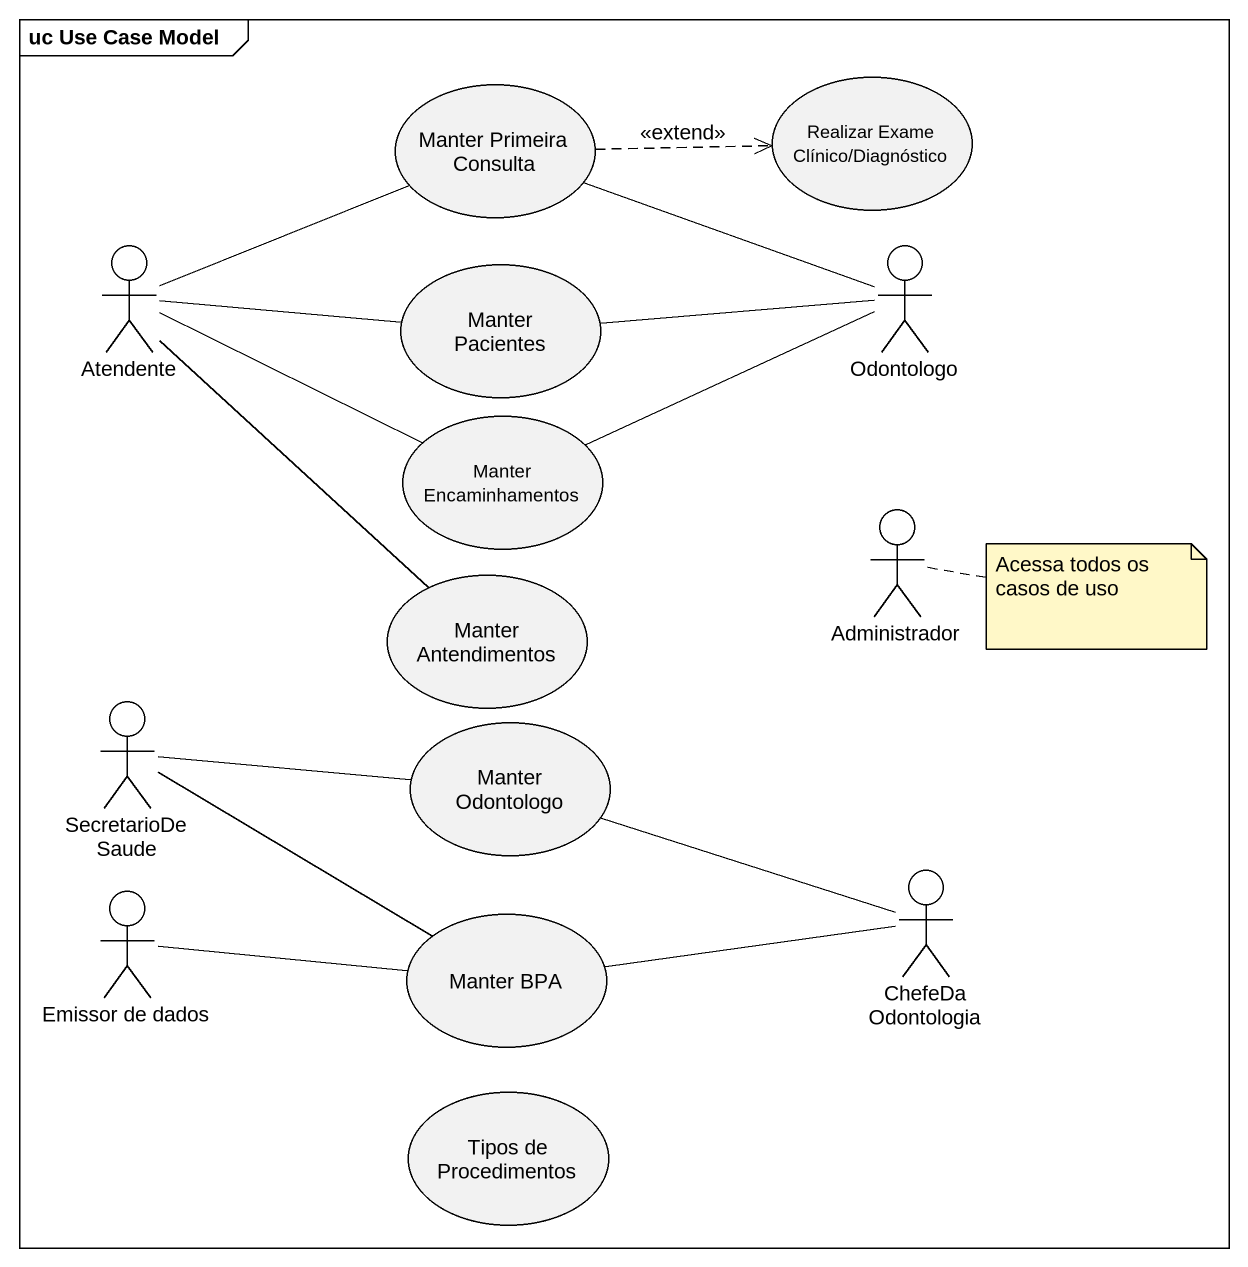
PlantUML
@startuml
mainframe uc Use Case Model
usecase "Manter Primeira Consulta" as Manter_Primeira_Consulta
usecase "Realizar Exame Clínico/Diagnóstico" as Realizar_Exame_Clínico
actor Atendente
usecase "Manter Pacientes" as Manter_Pacientes
actor Odontologo
usecase "Manter Encaminhamentos" as Manter_Encaminhamentos
actor Administrador
usecase "Manter Antendimentos" as Manter_Antendimentos
actor SecretarioDeSaude
usecase "Manter Odontologo" as Manter_Odontologo
actor "Emissor de dados" as Emissor_de_dados
actor ChefeDaOdontologia
usecase "Manter BPA" as Manter_BPA
usecase "Tipos de Procedimentos" as Tipos_de_Procedimentos
Manter_Primeira_Consulta .right.> Realizar_Exame_Clínico : <<extend>>
Atendente -right- Manter_Primeira_Consulta
Atendente -right- Manter_Pacientes
Atendente -right- Manter_Encaminhamentos
Atendente -- Manter_Antendimentos
Odontologo -left- Manter_Primeira_Consulta
Odontologo -left- Manter_Pacientes
Odontologo -left- Manter_Encaminhamentos
SecretarioDeSaude -right- Manter_Odontologo
SecretarioDeSaude -right- Manter_BPA
Emissor_de_dados -right- Manter_BPA
ChefeDaOdontologia -left- Manter_Odontologo
ChefeDaOdontologia -left- Manter_BPA
note right of Administrador : Acessa todos os casos de uso
@enduml
